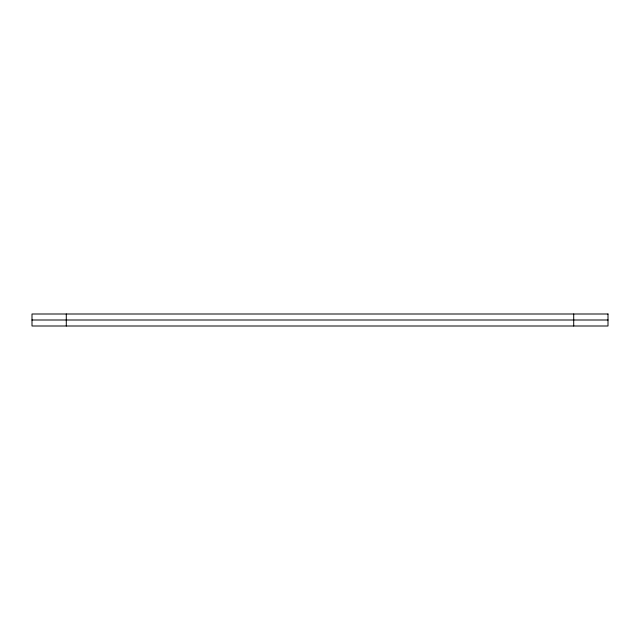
<?xml version="1.0" encoding="UTF-8"?>
<svg xmlns="http://www.w3.org/2000/svg" width="640" height="640" viewBox="0 0 640 640"><rect width="100%" height="100%" fill="white"/><g stroke="black" fill="none" stroke-linecap="round" stroke-linejoin="round"><path stroke-width="0.96" d="M32 320L608 320M573.712 314L573.712 326M66.288 314L66.288 326M608 314L32 314L32 326L608 326L608 314"/></g></svg>
